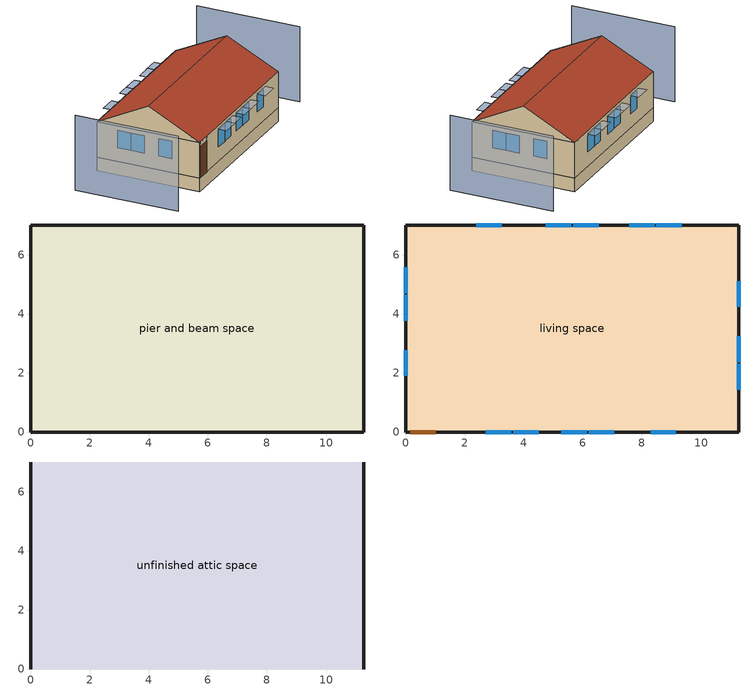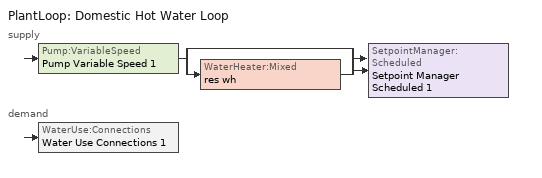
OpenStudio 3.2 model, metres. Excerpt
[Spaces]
pier and beam space
 floor foundation (FloorFndGrndUnfinSlab): 0,0 0,7.01 11.28,7.01 11.28,0 z0
 wall outside (WallExtUninsUnfin): 0,7.01 0,0 11.28,0 11.28,7.01 0,7.01 z0:0.91
living space
 floor to pier and beam space (FloorPBInsFin Reversed): 0,0 0,7.01 11.28,7.01 11.28,0 z0.91
 wall outside (WallExtInsFin): 0,7.01 0,0 0.13,0 1.05,0 11.28,0 11.28,7.01 0,7.01 z0.91:3.35
 window (WindowConstruction): 2.71,0 3.58,0 / 3.64,0 4.5,0 / 5.27,0 6.13,0 / 6.19,0 7.06,0 / 8.29,0 9.15,0 / 9.35,7.01 8.49,7.01 / 8.43,7.01 7.57,7.01 / 6.53,7.01 5.67,7.01 / 5.61,7.01 4.75,7.01 / 3.25,7.01 2.39,7.01 z1.9:3.05; 0,5.58 0,4.7 / 0,4.64 0,3.77 / 0,2.78 0,1.9 / 11.28,1.43 11.28,2.31 / 11.28,2.37 11.28,3.24 / 11.28,4.24 11.28,5.11 z1.88:3.05
 door (Door): 0.15,0 1.02,0 z0.91:3.05
unfinished attic space
 floor to living space (FloorFinInsUnfinAttic): 0,7.01 11.28,7.01 11.28,0 0,0 z3.35
 wall outside (WallExtUninsUnfin): 0,3.51,5.11 0,7.01,3.35 0,0,3.35; 11.28,3.51,5.11 11.28,0,3.35 11.28,7.01,3.35
 roof outside (RoofUnfinInsExt): 11.28,3.51,5.11 0,3.51,5.11 0,0,3.35 11.28,0,3.35; 0,3.51,5.11 11.28,3.51,5.11 11.28,7.01,3.35 0,7.01,3.35
shading: -3.05,7.01 -3.05,0 / 14.33,0 14.33,7.01 z0:5.11; 11.28,2.46 11.28,1.28 11.89,1.28 11.89,2.46 z3.2; 7.21,0 6.04,0 6.04,-0.61 7.21,-0.61 z3.2; 3.73,0 2.56,0 2.56,-0.61 3.73,-0.61 z3.2; 5.52,7.01 6.68,7.01 6.68,7.62 5.52,7.62 z3.2; 0,1.75 0,2.93 -0.61,2.93 -0.61,1.75 z3.2; 4.65,0 3.48,0 3.48,-0.61 4.65,-0.61 z3.2; 7.41,7.01 8.58,7.01 8.58,7.62 7.41,7.62 z3.2; 6.29,0 5.12,0 5.12,-0.61 6.29,-0.61 z3.2; 11.28,5.26 11.28,4.08 11.89,4.08 11.89,5.26 z3.2; 9.3,0 8.14,0 8.14,-0.61 9.3,-0.61 z3.2; 0,3.61 0,4.8 -0.61,4.8 -0.61,3.61 z3.2; 8.34,7.01 9.5,7.01 9.5,7.62 8.34,7.62 z3.2; 11.28,3.4 11.28,2.21 11.89,2.21 11.89,3.4 z3.2; 4.59,7.01 5.76,7.01 5.76,7.62 4.59,7.62 z3.2; 2.24,7.01 3.4,7.01 3.4,7.62 2.24,7.62 z3.2; 0,4.55 0,5.73 -0.61,5.73 -0.61,4.55 z3.2
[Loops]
PlantLoop 'Domestic Hot Water Loop'
 supply: Pump:VariableSpeed 'Pump Variable Speed 1' > split
  | bypass
  | WaterHeater:Mixed 'res wh'
  join > SetpointManager:Scheduled 'Setpoint Manager Scheduled 1'
 demand: WaterUse:Connections 'Water Use Connections 1'
[Site]
Denver Intl Ap_CO_USA: Latitude {deg}=39.83; Longitude {deg}=-104.65; Time Zone {hr}=-7; Elevation {m}=1650; Terrain=Suburbs
[ClimateZones]
Climate Zone Institution Name 1=Building America; Climate Zone Document Year 1=0; Climate Zone Value 1=Cold
[Site:WaterMainsTemperature]
Calculation Method=Correlation; Annual Average Outdoor Air Temperature {C}=10.8753; Maximum Difference In Monthly Average Outdoor Air Temperatures {deltaC}=23.1524
[Site:GroundTemperature:Deep]
10.8753, 10.8753, 10.8753, 10.8753, 10.8753, 10.8753, 10.8753, 10.8753, 10.8753, 10.8753, 10.8753, 10.8753
[Building]
Building 1: North Axis {deg}=22.5; Standards Number of Stories=1; Standards Number of Above Ground Stories=1; Standards Building Type=singlefamilydetached; Standards Number of Living Units=1
[Material] Roughness=Rough
Name | Thickness {m} | Conductivity {W/m-K} | Density {kg/m3} | Specific Heat {J/kg-K} | Thermal Absorptance | Solar Absorptance | Visible Absorptance
Drywall 0.5 in. | 0.0127 | 0.160291 | 801 | 837.4 | 0.9 | 0.5 | 0.1
FloorUATrussandIns | 0.0889 | 0.0436674 | 50.7834 | 1165.1 | 0.9 | 0.5 | 0.9
FloorUAAdditionalCeilingIns | 0.12827 | 0.0411113 | 16.02 | 1046.75
Asphalt Shingles, Medium | 0.009525 | 0.162714 | 1121.4 | 1465.45 | 0.91 | 0.85 | 0.85
RoofSheathing | 0.01905 | 0.115458 | 512.64 | 1214.23 | 0.82 | 0.3 | 0.3
RoofUARoofIns | 0.18415 | 8.02397 | 37.0049 | 1207.88 | 0.91 | 0.85 | 0.91
FloorIns | 0.1397 | 0.0489548 | 106.365 | 1151.69 | 0.82 | 0.3 | 0.3
Wood Floor | 0.015875 | 0.115458 | 544.68 | 1214.23
Floor Covering | 0.0127 | 0.0433444 | 54.468 | 1339.84 | 0.9 | 0.9
FootingMaterial | 0.2032 | 1.803125 | 2242.8 | 837.4 | 0.9
Concrete 4.0 in. | 0.1016 | 1.803125 | 2242.8 | 837.4 | 0.9
Vinyl, Light | 0.009525 | 0.089435 | 177.822 | 1046.75 | 0.9 | 0.3 | 0.3
WallSheathing | 0.0127 | 0.115458 | 512.64 | 1214.23 | 0.82 | 0.3 | 0.3
WallStudAndCavity | 0.0889 | 0.054245 | 162.403 | 1178.92 | 0.9 | 0.3 | 0.9
WallStudAndCavity 1 | 0.0889 | 0.393744 | 83.0341 | 1211.67 | 0.9 | 0.3 | 0.9
WallStudAndCavity 2 | 0.0889 | 0.397942 | 83.0341 | 1211.67 | 0.82 | 0.3 | 0.3
res furniture material living space | 0.1524 | 0.115458 | 640.8 | 1214.23 | 0.9 | 0.6 | 0.1
DoorMaterial | 0.04445 | 0.0612267 | 512.64 | 1214.23 | 0.82 | 0.3 | 0.3
[Construction]
FloorFinInsUnfinAttic: Drywall 0.5 in., FloorUATrussandIns, FloorUAAdditionalCeilingIns
RoofUnfinInsExt: Asphalt Shingles, Medium, RoofSheathing, RoofUARoofIns
FloorPBInsFin Reversed: Floor Covering, Wood Floor, RoofSheathing, FloorIns
FootingConstruction: FootingMaterial
FloorFndGrndUnfinSlab: Concrete 4.0 in.
WallExtInsFin: Vinyl, Light, WallSheathing, WallStudAndCavity, Drywall 0.5 in.
WallExtUninsUnfin: Vinyl, Light, WallSheathing, WallStudAndCavity 1
WallIntFinUninsFin: WallStudAndCavity 2, Drywall 0.5 in.
res furniture construction living space: res furniture material living space
WindowConstruction: WindowMaterial
Door: DoorMaterial
[WindowMaterial:Shade]
CoolingShade: Solar Transmittance=0.999; Solar Reflectance=0.00099; Visible Transmittance=0.999; Visible Reflectance=0.00099; Thermal Hemispherical Emissivity=1e-05; Thermal Transmittance=0.999; Thickness {m}=0.0001; Conductivity {W/m-K}=10000; Shade to Glass Distance {m}=0.001; Top Opening Multiplier=0; Bottom Opening Multiplier=0; Left-Side Opening Multiplier=0; Right-Side Opening Multiplier=0; Airflow Permeability=0
[WindowMaterial:SimpleGlazingSystem]
WindowMaterial: U-Factor {W/m2-K}=2.10086; Solar Heat Gain Coefficient=0.21
[ThermalZone] Use Ideal Air Loads=No
living zone; unfinished attic zone; pier and beam zone
[Sizing:Zone] Zone Cooling Design Supply Air Temperature Input Method=SupplyAirTemperature; Zone Cooling Design Supply Air Temperature {C}=14; Zone Cooling Design Supply Air Temperature Difference {deltaC}=11.11; Zone Heating Design Supply Air Temperature Input Method=SupplyAirTemperature; Zone Heating Design Supply Air Temperature {C}=40; Zone Heating Design Supply Air Temperature Difference {deltaC}=11.11; Zone Cooling Design Supply Air Humidity Ratio {kg-H2O/kg-air}=0.0085; Zone Heating Design Supply Air Humidity Ratio {kg-H2O/kg-air}=0.008; Cooling Design Air Flow Method=DesignDay; Heating Design Air Flow Method=DesignDay; Account for Dedicated Outdoor Air System=No; Dedicated Outdoor Air System Control Strategy=NeutralSupplyAir; Dedicated Outdoor Air Low Setpoint Temperature for Design {C}=autosize; Dedicated Outdoor Air High Setpoint Temperature for Design {C}=autosize
living zone; unfinished attic zone; pier and beam zone
[Space]
Name | Space Type | Thermal Zone | Building Unit
living space | Space Type 1 | living zone | unit 1
unfinished attic space | Space Type 2 | unfinished attic zone
pier and beam space | Space Type 3 | pier and beam zone
[SpaceType]
Name | Standards Space Type
Space Type 1 | living
Space Type 2 | unfinished attic
Space Type 3 | pier and beam
[BuildingUnit]
unit 1: Building Unit Type=Residential
[External:File]
8760.csv: File=8760.csv
[People:Definition]
res occupants|living space: Number of People Calculation Method=People; Number of People {people}=2.64; Fraction Radiant=0.319734; Sensible Heat Fraction=0.573; Carbon Dioxide Generation Rate {m3/s-W}=0; Enable ASHRAE 55 Comfort Warnings=No; Mean Radiant Temperature Calculation Type=ZoneAveraged
[People]
res occupants|living space: People Definition=res occupants|living space; Space or SpaceType=living space; Number of People Schedule=occupants; Activity Level Schedule=res occupants activity schedule; Multiplier=1
[Foundation:Kiva]
Foundation Kiva 1: Wall Height Above Grade {m}=0.2032; Wall Depth Below Slab {m}=0.2032; Footing Wall Construction=FootingConstruction
[Foundation:Kiva:Settings]
Soil Conductivity {W/m-K}=1.731; Soil Density {kg/m3}=1842.3; Soil Specific Heat {J/kg-K}=418.7; Ground Solar Absorptivity=0.9; Ground Thermal Absorptivity=0.9; Ground Surface Roughness {m}=0.03; Far-Field Width {m}=40; Deep-Ground Boundary Condition=ZeroFlux; Deep-Ground Depth {m}=40; Minimum Cell Dimension {m}=0.02; Maximum Cell Growth Coefficient=1.5; Simulation Timestep=Hourly
[SurfaceProperty:ExposedFoundationPerimeter]
Surface 12: Exposed Perimeter Calculation Method=TotalExposedPerimeter; Total Exposed Perimeter {m}=36.576
[InternalMass:Definition] Design Level Calculation Method=SurfaceArea
Name | Construction | Surface Area {m2}
living space Partition | WallIntFinUninsFin | 79.0605
res furniture mass living space | res furniture construction living space | 31.6242
[InternalMass] Space or SpaceType=living space; Multiplier=1
Name | Internal Mass Definition
living space Partition | living space Partition
res furniture mass living space | res furniture mass living space
[ShadingControl]
WindowShadingControl: Shading Type=InteriorShade; Shading Device Material=CoolingShade; Shading Control Type=OnIfScheduleAllows; Schedule=Window shading schedule; Shading Control Is Scheduled=Yes; Multiple Surface Control Type=Sequential; Sub Surface Name 1=Surface 4 - Window 1; Sub Surface Name 2=Surface 5 - Window 4; Sub Surface Name 3=Surface 5 - Window 1; Sub Surface Name 4=Surface 3 - Window 3; Sub Surface Name 5=Surface 2 - Window 3; Sub Surface Name 6=Surface 5 - Window 2; Sub Surface Name 7=Surface 3 - Window 2; Sub Surface Name 8=Surface 5 - Window 3; Sub Surface Name 9=Surface 4 - Window 3; Sub Surface Name 10=Surface 5 - Window 5; Sub Surface Name 11=Surface 2 - Window 2; Sub Surface Name 12=Surface 3 - Window 1; Sub Surface Name 13=Surface 4 - Window 2; Sub Surface Name 14=Surface 3 - Window 4; Sub Surface Name 15=Surface 3 - Window 5; Sub Surface Name 16=Surface 2 - Window 1
[PlantLoop]
Domestic Hot Water Loop: Glycol Concentration=0; Maximum Loop Flow Rate {m3/s}=0.01; Plant Loop Volume {m3}=0.003; Load Distribution Scheme=Optimal
[Sizing:Plant]
Domestic Hot Water Loop: Loop Type=Heating; Design Loop Exit Temperature {C}=52.6667; Loop Design Temperature Difference {deltaC}=5.55556; Sizing Option=NonCoincident; Zone Timesteps in Averaging Window=1; Coincident Sizing Factor Mode=None
[Pump:VariableSpeed]
Pump Variable Speed 1: Rated Flow Rate {m3/s}=0.01; Rated Pump Head {Pa}=1; Rated Power Consumption {W}=0; Motor Efficiency=1; Fraction of Motor Inefficiencies to Fluid Stream=0; Coefficient 1 of the Part Load Performance Curve=0; Coefficient 2 of the Part Load Performance Curve=1; Coefficient 3 of the Part Load Performance Curve=0; Coefficient 4 of the Part Load Performance Curve=0; Pump Control Type=Intermittent; Skin Loss Radiative Fraction=0.5; Design Power Sizing Method=PowerPerFlowPerPressure; Design Electric Power per Unit Flow Rate {W/(m3/s)}=348701.1; Design Shaft Power per Unit Flow Rate per Unit Head {W-s/m3-Pa}=1.28205; Design Minimum Flow Rate Fraction=0
[SetpointManager:Scheduled]
Setpoint Manager Scheduled 1: Control Variable=Temperature; Schedule=dhw temp
[WaterHeater:Mixed]
res wh: Tank Volume {m3}=0.143846; Setpoint Temperature Schedule=WH Setpoint Temp; Deadband Temperature Difference {deltaC}=2; Maximum Temperature Limit {C}=99; Heater Control Type=Cycle; Heater Maximum Capacity {W}=11722.8; Heater Minimum Capacity {W}=0; Heater Fuel Type=NaturalGas; Heater Thermal Efficiency=0.773298; Off Cycle Parasitic Fuel Consumption Rate {W}=0; Off Cycle Parasitic Fuel Type=Electricity; Off Cycle Parasitic Heat Fraction to Tank=0; On Cycle Parasitic Fuel Consumption Rate {W}=0; On Cycle Parasitic Fuel Type=Electricity; On Cycle Parasitic Heat Fraction to Tank=0; Ambient Temperature Indicator=ThermalZone; Ambient Temperature Thermal Zone=living zone; Off Cycle Loss Coefficient to Ambient Temperature {W/K}=4.15693; Off Cycle Loss Fraction to Thermal Zone=0.64; On Cycle Loss Coefficient to Ambient Temperature {W/K}=4.15693; On Cycle Loss Fraction to Thermal Zone=1; Use Side Effectiveness=1; Source Side Effectiveness=1; Use Side Design Flow Rate {m3/s}=autosize; Source Side Design Flow Rate {m3/s}=autosize; Indirect Water Heating Recovery Time {hr}=1.5; Source Side Flow Control Mode=IndirectHeatPrimarySetpoint
[WaterHeater:Sizing]
res wh: Design Mode=PeakDraw; Time Storage Can Meet Peak Draw {hr}=0.538503; Time for Tank Recovery {hr}=0; Nominal Tank Volume for Autosizing Plant Connections {m3}=1
[WaterUse:Connections]
Water Use Connections 1: Drain Water Heat Exchanger Type=None; Drain Water Heat Exchanger Destination=Plant; Water Use Equipment Name 1=res shower; Water Use Equipment Name 2=res sink; Water Use Equipment Name 3=res bath; Water Use Equipment Name 4=res shower dist; Water Use Equipment Name 5=res sink dist; Water Use Equipment Name 6=res bath dist; Water Use Equipment Name 7=res dw; Water Use Equipment Name 8=res cw
[WaterUse:Equipment:Definition]
Name | Peak Flow Rate {m3/s} | Target Temperature Schedule
res shower | 0.0176332 | fixtures temperature schedule
res sink | 0.0157378 | fixtures temperature schedule
res bath | 0.00441644 | fixtures temperature schedule
res shower dist; res sink dist; res bath dist | 0 | fixtures temperature schedule
res dw | 0.00104011 | res dw temperature schedule
res cw | 0.00629939 | res cw temperature schedule
[WaterUse:Equipment] Space=living space
Name | Water Use Equipment Definition | Flow Rate Fraction Schedule
res shower | res shower | showers
res sink | res sink | sinks
res bath | res bath | baths
res shower dist | res shower dist | showers
res sink dist | res sink dist | sinks
res bath dist | res bath dist | baths
res dw | res dw | dishwasher
res cw | res cw | clothes_washer
[OtherEquipment:Definition] Design Level Calculation Method=EquipmentLevel
Name | Design Level {W} | Fraction Latent | Fraction Radiant | Fraction Lost
res shower | 507081 | 0.487197 | 0 | 0
res sink | 158036 | 0.312221 | 0 | 0
res bath | 65146.3 | 0 | 0 | 0
res hot water distribution | 99.0622 | 0 | 0 | 0
res range gas | 373.944 | 0.2 | 0.18 | 0.5
res cd gas | 195439 | 0.05 | 0.06 | 0.85
[OtherEquipment] Space or SpaceType=living space
Name | Other Equipment Definition | Schedule | Fuel Type
res shower | res shower | showers
res sink | res sink | sinks
res bath | res bath | baths
res hot water distribution | res hot water distribution | res hot water distribution schedule
res range gas | res range gas | cooking_range | NaturalGas
res cd gas | res cd gas | clothes_dryer | NaturalGas
[ElectricEquipment:Definition] Design Level Calculation Method=EquipmentLevel
Name | Design Level {W} | Fraction Latent | Fraction Radiant | Fraction Lost
res ceil fan non benchmark equip | 0 | 0 | 0.558 | 0.07
res ceil fan benchmark|living space | 27.2868 | 0 | 0.558 | 0.07
res refrig | 65.0889 | 0 | 0 | 0
res range electric | 35.8746 | 0.3 | 0.24 | 0.3
res dw | 136388 | 0.15 | 0.36 | 0.25
res cw | 70491.5 | 0 | 0.48 | 0.2
res cd electric | 14710.5 | 0 | 0.6 | 0
res misc plug loads|living space | 399.832 | 0.021 | 0.558 | 0.049
res infil_1 house fan; res infil_1 range fan; res infil_1 bath fan | 0 | 0 | 0 | 1
[ElectricEquipment] Space or SpaceType=living space
Name | Electric Equipment Definition | Schedule
res ceil fan non benchmark equip | res ceil fan non benchmark equip | res ceil fan master
res ceil fan benchmark|living space | res ceil fan benchmark|living space | ceiling_fan
res refrig | res refrig | res refrig schedule
res range electric | res range electric | cooking_range
res dw | res dw | dishwasher_power
res cw | res cw | clothes_washer_power
res cd electric | res cd electric | clothes_dryer
res misc plug loads|living space | res misc plug loads|living space | plug_loads
res infil_1 house fan | res infil_1 house fan | Always On Discrete
res infil_1 range fan | res infil_1 range fan | Always On Discrete
res infil_1 bath fan | res infil_1 bath fan | Always On Discrete
[EnergyManagementSystem:Sensor]
Name | Output Variable or Output Meter Index Key | Output Variable or Output Meter
res_ceil_fan_sched_val_sensor | res ceil fan schedule | Schedule Value
res_ceil_fan_tin_sensor; res_af_1_tin_s | living zone | Zone Mean Air Temperature
res_nv_pb_s |  | Site Outdoor Air Barometric Pressure
res_af_vw_s |  | Site Wind Speed
res_nv_wt_s |  | Site Outdoor Air Humidity Ratio
res_af_1_tt_s | living zone | Zone Outdoor Air Drybulb Temperature
res_nv_1_nva_s | res nv_1 avail schedule | Schedule Value
res_nv_1_sp_s | res nv_1 temp schedule | Schedule Value
res_infil_1_range_sch_s | res mv_1 range exhaust schedule | Schedule Value
res_infil_1_bath_sch_s | res mv_1 bath exhaust schedule | Schedule Value
res_infil_1_dryer_sch_s | clothes_dryer_exhaust | Schedule Value
res_infil_1_wh_sch_s | Always On Discrete | Schedule Value
[EnergyManagementSystem:Actuator]
Name | Actuated Component | Actuated Component Type | Actuated Component Control Type
res_ceil_fan_sched_override | res ceil fan master | Schedule:Constant | Schedule Value
res_nv_1_flow_act | res nv_1 flow | Zone Infiltration | Air Exchange Flow Rate
res_infil_1_house_fan_act | res infil_1 house fan | ElectricEquipment | Electricity Rate
res_infil_1_range_fan_act | res infil_1 range fan | ElectricEquipment | Electricity Rate
res_infil_1_bath_fan_act | res infil_1 bath fan | ElectricEquipment | Electricity Rate
res_infil_1_flow_act | res infil_1 flow | Zone Infiltration | Air Exchange Flow Rate
[EnergyManagementSystem:Program]
res_ceil_fan_schedule_program: If res_ceil_fan_sched_val_sensor == 0; Set res_ceil_fan_sched_override = 0; ElseIf res_ceil_fan_tin_sensor < 24.389; Set res_ceil_fan_sched_override = 0; Else; Set res_ceil_fan_sched_override = 1; EndIf
res_nv_1_program: Set Tdiff = res_af_1_tin_s-res_af_1_tt_s; Set dT = (@Abs Tdiff); Set pt = (@RhFnTdbWPb res_af_1_tt_s res_nv_wt_s res_nv_pb_s); Set NVA = 6357.24306314908; Set Cs = 8.963020389461627e-05; Set Cw = 7.221152643204678e-05; Set MNV = 1.0710060644352002; Set MHR = 0.0115; Set MRH = 0.7; Set temp1 = (res_nv_1_nva_s*NVA); Set SGNV = temp1*((((Cs*dT)+(Cw*(res_af_vw_s^2)))^0.5)/1000); If (res_nv_wt_s<MHR) && (pt<MRH) && (res_af_1_tin_s>res_nv_1_sp_s); Set temp2 = (res_af_1_tin_s-res_nv_1_sp_s); Set NVadj1 = temp2/(res_af_1_tin_s-res_af_1_tt_s); Set NVadj2 = (@Min NVadj1 1); Set NVadj3 = (@Max NVadj2 0); Set NVadj = SGNV*NVadj3; Set res_nv_1_flow_act = (@Min NVadj MNV); Else; Set res_nv_1_flow_act = 0; EndIf
res_infil_1_program: Set p_m = 0.14; Set p_s = 0.22; Set s_m = 270; Set s_s = 370; Set z_m = 9.99744; Set z_s = 2.4384; Set f_t = (((s_m/z_m)^p_m)*((z_s/s_s)^p_s)); Set Tdiff = res_af_1_tin_s-res_af_1_tt_s; Set dT = @Abs Tdiff; Set c = 0.0296; Set Cs = 0.0623; Set Cw = 0.1089; Set n = 0.67; Set sft = (f_t*0.7000000000000001); Set temp1 = ((c*Cw)*((sft*res_af_vw_s)^(2*n)))^2; Set Qn = (((c*Cs*(dT^n))^2)+temp1)^0.5; Set Tdiff = res_af_1_tin_s-res_af_1_tt_s; Set dT = @Abs Tdiff; Set QWHV = res_infil_1_wh_sch_s*0.0182; Set Qrange = res_infil_1_range_sch_s*0.0472; Set Qdryer = res_infil_1_dryer_sch_s*0.0472; Set Qbath = res_infil_1_bath_sch_s*0.0472; Set QhpwhOut = 0; Set QhpwhIn = 0; Set QductsOut = 0; Set QductsIn = 0; Set Qout = QWHV+Qrange+Qbath+Qdryer+QhpwhOut+QductsOut; Set Qin = QhpwhIn+QductsIn; Set Qu = (@Abs (Qout-Qin)); Set Qb = (@Min Qout Qin); Set faneff_wh = 0.9438948864000002; Set res_infil_1_house_fan_act = (QWHV*300)/faneff_wh*1; Set faneff_sp = 0.4719474432000001; Set res_infil_1_range_fan_act = (Qrange*300)/faneff_sp; Set res_infil_1_bath_fan_act = (Qbath*300)/faneff_sp; Set Q_acctd_for_elsewhere = QhpwhOut+QhpwhIn+QductsOut+QductsIn; Set res_infil_1_flow_act = (((Qu^2)+(Qn^2))^0.5)-Q_acctd_for_elsewhere; Set res_infil_1_flow_act = (@Max res_infil_1_flow_act 0)
[EnergyManagementSystem:ProgramCallingManager]
res ceil fan program calling manager: BeginTimestepBeforePredictor; res_ceil_fan_schedule_program
res af_1 program calling manager: BeginTimestepBeforePredictor; res_infil_1_program; res_nv_1_program
[Lights:Definition]
res lighting interior living space: Design Level Calculation Method=LightingLevel; Lighting Level {W}=284.644; Fraction Radiant=0.6; Fraction Visible=0.2; Return Air Fraction=0
[Lights]
res lighting interior living space: Lights Definition=res lighting interior living space; Space or SpaceType=living space; Schedule=lighting_interior; Fraction Replaceable=1
[Exterior:Lights:Definition]
res lighting exterior: Design Level {W}=32.3059
[Exterior:Lights]
res lighting exterior: Exterior Lights Definition=res lighting exterior; Schedule=lighting_exterior
[SpaceInfiltration:DesignFlowRate] Schedule=Always On Discrete
Name | Space or SpaceType | Design Flow Rate Calculation Method | Air Changes per Hour {1/hr} | Constant Term Coefficient | Temperature Term Coefficient | Velocity Term Coefficient | Velocity Squared Term Coefficient | Design Flow Rate {m3/s}
res infil|pier and beam space | pier and beam space | AirChanges/Hour | 100 | 1 | 0 | 0 | 0
res nv_1 flow; res infil_1 flow | living space | Flow/Space |  |  |  |  |  | 0
[SpaceInfiltration:EffectiveLeakageArea]
res infil|unfinished attic space: Space or SpaceType=unfinished attic space; Schedule=Always On Discrete; Effective Air Leakage Area {cm2}=2632.71; Stack Coefficient=0.000121797; Wind Coefficient=3.53626e-05
[Schedule:File] External File=8760.csv; Rows to Skip at Top=1; Number of Hours of Data=8760; Minutes per Item=60
Name | Column Number
occupants | 1
showers | 12
sinks | 13
baths | 11
ceiling_fan | 14
cooking_range | 2
dishwasher | 10
dishwasher_power | 17
clothes_washer | 8
clothes_washer_power | 16
clothes_dryer | 9
lighting_interior | 4
lighting_exterior | 5
plug_loads | 3
clothes_dryer_exhaust | 15
[Schedule:Constant]
Name | Value
res occupants activity schedule | 112.539
dhw temp; WH Setpoint Temp | 52.6667
fixtures temperature schedule | 43.3333
Always On Discrete; res ceil fan master | 1
res dw temperature schedule; res cw temperature schedule | 52.666
[Schedule:Ruleset]
Name | Default Day Schedule | Summer Design Day Schedule | Winter Design Day Schedule
Window shading schedule | Schedule Day 3
res hot water distribution schedule | Schedule Day 4
res ceil fan schedule | Schedule Day 5
res refrig schedule | Schedule Day 8 | res refrig schedule summer design | res refrig schedule winter design
res nv_1 temp schedule | Schedule Day 11
res nv_1 avail schedule | Schedule Day 12
res mv_1 range exhaust schedule | Schedule Day 15 | res mv_1 range exhaust schedule summer design | res mv_1 range exhaust schedule winter design
res mv_1 bath exhaust schedule | Schedule Day 16 | res mv_1 bath exhaust schedule summer design | res mv_1 bath exhaust schedule winter design
[Schedule:Day]
Schedule Day 3; Window shading schedule allday1; Window shading schedule allday2; Window shading schedule allday3; Window shading schedule allday4; Window shading schedule allday11; Window shading schedule allday12; Schedule Day 4; Schedule Day 5; Schedule Day 8; res refrig schedule winter design; Schedule Day 11; Schedule Day 12; Schedule Day 15; res mv_1 range exhaust schedule winter design; Schedule Day 16; res mv_1 bath exhaust schedule winter design: 24, 0, 0
Window shading schedule allday5; Window shading schedule allday6; Window shading schedule allday7; Window shading schedule allday8; Window shading schedule allday9; Window shading schedule allday10; res ceil fan schedule allday1; res ceil fan schedule allday2; res ceil fan schedule allday3; res ceil fan schedule allday4; res ceil fan schedule allday5; res ceil fan schedule allday6; res ceil fan schedule allday7; res ceil fan schedule allday8; res ceil fan schedule allday9; res ceil fan schedule allday10; res ceil fan schedule allday11; res ceil fan schedule allday12; res refrig schedule summer design; res mv_1 range exhaust schedule summer design; res mv_1 bath exhaust schedule summer design: 24, 0, 1
res hot water distribution schedule allday1; res hot water distribution schedule allday2; res hot water distribution schedule allday3; res hot water distribution schedule allday4; res hot water distribution schedule allday5; res hot water distribution schedule allday6; res hot water distribution schedule allday7; res hot water distribution schedule allday8; res hot water distribution schedule allday9; res hot water distribution schedule allday10; res hot water distribution schedule allday11; res hot water distribution schedule allday12: 1, 0, 0.078424, 2, 0, 0.0392749, 4, 0, 0.00981873, 5, 0, 0.0392749, 6, 0, 0.274547, 7, 0, 0.941213, 8, 0, 1, 9, 0, 0.960725, 10, 0, 0.843152, 11, 0, 0.764728, 12, 0, 0.60788, 13, 0, 0.529456, 15, 0, 0.470544, 16, 0, 0.411757, 17, 0, 0.548968, 18, 0, 0.725453, 19, 0, 0.86279, 20, 0, 0.823515, 21, 0, 0.745091, 22, 0, 0.60788, 23, 0, 0.529456, 24, 0, 0.294058
res refrig schedule allday1; res refrig schedule allday12: 1, 0, 0.610949, 2, 0, 0.595675, 3, 0, 0.580401, 4, 0, 0.565128, 6, 0, 0.549854, 7, 0, 0.580401, 8, 0, 0.610949, 10, 0, 0.626223, 12, 0, 0.610949, 15, 0, 0.641496, 16, 0, 0.626223, 17, 0, 0.672044, 18, 0, 0.733139, 19, 0, 0.763686, 20, 0, 0.733139, 21, 0, 0.717865, 22, 0, 0.702591, 23, 0, 0.672044, 24, 0, 0.626223
res refrig schedule allday2: 1, 0, 0.609489, 2, 0, 0.594252, 3, 0, 0.579015, 4, 0, 0.563777, 6, 0, 0.54854, 7, 0, 0.579015, 8, 0, 0.609489, 10, 0, 0.624726, 12, 0, 0.609489, 15, 0, 0.639964, 16, 0, 0.624726, 17, 0, 0.670438, 18, 0, 0.731387, 19, 0, 0.761861, 20, 0, 0.731387, 21, 0, 0.71615, 22, 0, 0.700912, 23, 0, 0.670438, 24, 0, 0.624726
res refrig schedule allday3; res refrig schedule allday4; res refrig schedule allday5: 1, 0, 0.791241, 2, 0, 0.77146, 3, 0, 0.751679, 4, 0, 0.731898, 6, 0, 0.712117, 7, 0, 0.751679, 8, 0, 0.791241, 10, 0, 0.811022, 12, 0, 0.791241, 15, 0, 0.830803, 16, 0, 0.811022, 17, 0, 0.870365, 18, 0, 0.949489, 19, 0, 0.989051, 20, 0, 0.949489, 21, 0, 0.929708, 22, 0, 0.909927, 23, 0, 0.870365, 24, 0, 0.811022
res refrig schedule allday6; res refrig schedule allday7; res refrig schedule allday8; res refrig schedule allday9: 1, 0, 0.8, 2, 0, 0.78, 3, 0, 0.76, 4, 0, 0.74, 6, 0, 0.72, 7, 0, 0.76, 8, 0, 0.8, 10, 0, 0.82, 12, 0, 0.8, 15, 0, 0.84, 16, 0, 0.82, 17, 0, 0.88, 18, 0, 0.96, 19, 0, 1, 20, 0, 0.96, 21, 0, 0.94, 22, 0, 0.92, 23, 0, 0.88, 24, 0, 0.82
res refrig schedule allday10: 1, 0, 0.679562, 2, 0, 0.662573, 3, 0, 0.645584, 4, 0, 0.628595, 6, 0, 0.611606, 7, 0, 0.645584, 8, 0, 0.679562, 10, 0, 0.696551, 12, 0, 0.679562, 15, 0, 0.71354, 16, 0, 0.696551, 17, 0, 0.747518, 18, 0, 0.815474, 19, 0, 0.849453, 20, 0, 0.815474, 21, 0, 0.798485, 22, 0, 0.781496, 23, 0, 0.747518, 24, 0, 0.696551
res refrig schedule allday11: 1, 0, 0.675182, 2, 0, 0.658303, 3, 0, 0.641423, 4, 0, 0.624544, 6, 0, 0.607664, 7, 0, 0.641423, 8, 0, 0.675182, 10, 0, 0.692062, 12, 0, 0.675182, 15, 0, 0.708942, 16, 0, 0.692062, 17, 0, 0.742701, 18, 0, 0.810219, 19, 0, 0.843978, 20, 0, 0.810219, 21, 0, 0.793339, 22, 0, 0.77646, 23, 0, 0.742701, 24, 0, 0.692062
res nv_1 temp schedule allday1; res nv_1 temp schedule allday2; res nv_1 temp schedule allday3; res nv_1 temp schedule allday4; res nv_1 temp schedule allday11; res nv_1 temp schedule allday12: 24, 0, 23.8889
res nv_1 temp schedule allday5; res nv_1 temp schedule allday6; res nv_1 temp schedule allday7; res nv_1 temp schedule allday8; res nv_1 temp schedule allday9; res nv_1 temp schedule allday10: 24, 0, 22.2222
res nv_1 availability schedule allday1 on; res nv_1 availability schedule allday1 on 1; res nv_1 availability schedule allday1 on 2; res nv_1 availability schedule allday1 on 3; res nv_1 availability schedule allday1 on 4; res nv_1 availability schedule allday1 on 5; res nv_1 availability schedule allday1 on 6; res nv_1 availability schedule allday1 on 7; res nv_1 availability schedule allday1 on 8; res nv_1 availability schedule allday1 on 9; res nv_1 availability schedule allday1 on 10; res nv_1 availability schedule allday1 on 11: 1, 0, 1, 2, 0, 1, 3, 0, 1, 4, 0, 1, 5, 0, 1, 6, 0, 1, 7, 0, 1, 8, 0, 1, 9, 0, 1, 10, 0, 1, 11, 0, 1, 12, 0, 1, 13, 0, 1, 14, 0, 1, 15, 0, 1, 16, 0, 1, 17, 0, 1, 18, 0, 1, 19, 0, 1, 20, 0, 1, 21, 0, 1, 22, 0, 1, 23, 0, 1, 24, 0, 1
res mv_1 range exhaust schedule allday1; res mv_1 range exhaust schedule allday2; res mv_1 range exhaust schedule allday3; res mv_1 range exhaust schedule allday4; res mv_1 range exhaust schedule allday5; res mv_1 range exhaust schedule allday6; res mv_1 range exhaust schedule allday7; res mv_1 range exhaust schedule allday8; res mv_1 range exhaust schedule allday9; res mv_1 range exhaust schedule allday10; res mv_1 range exhaust schedule allday11; res mv_1 range exhaust schedule allday12: 15, 0, 0, 16, 0, 1, 24, 0, 0
res mv_1 bath exhaust schedule allday1; res mv_1 bath exhaust schedule allday2; res mv_1 bath exhaust schedule allday3; res mv_1 bath exhaust schedule allday4; res mv_1 bath exhaust schedule allday5; res mv_1 bath exhaust schedule allday6; res mv_1 bath exhaust schedule allday7; res mv_1 bath exhaust schedule allday8; res mv_1 bath exhaust schedule allday9; res mv_1 bath exhaust schedule allday10; res mv_1 bath exhaust schedule allday11; res mv_1 bath exhaust schedule allday12: 4, 0, 0, 5, 0, 1, 24, 0, 0
[Schedule:Rule] Apply Monday=Yes; Apply Wednesday=Yes; Apply Friday=Yes; Date Specification Type=DateRange; Start Day=1
Name | Schedule Ruleset | Rule Order | Day Schedule | Apply Sunday | Apply Tuesday | Apply Thursday | Apply Saturday | Start Month | End Month | End Day
Window shading schedule allday rule1 | Window shading schedule | 11 | Window shading schedule allday1 | Yes | Yes | Yes | Yes | 1 | 1 | 31
Window shading schedule allday rule2 | Window shading schedule | 10 | Window shading schedule allday2 | Yes | Yes | Yes | Yes | 2 | 2 | 28
Window shading schedule allday rule3 | Window shading schedule | 9 | Window shading schedule allday3 | Yes | Yes | Yes | Yes | 3 | 3 | 31
Window shading schedule allday rule4 | Window shading schedule | 8 | Window shading schedule allday4 | Yes | Yes | Yes | Yes | 4 | 4 | 30
Window shading schedule allday rule5 | Window shading schedule | 7 | Window shading schedule allday5 | Yes | Yes | Yes | Yes | 5 | 5 | 31
Window shading schedule allday rule6 | Window shading schedule | 6 | Window shading schedule allday6 | Yes | Yes | Yes | Yes | 6 | 6 | 30
Window shading schedule allday rule7 | Window shading schedule | 5 | Window shading schedule allday7 | Yes | Yes | Yes | Yes | 7 | 7 | 31
Window shading schedule allday rule8 | Window shading schedule | 4 | Window shading schedule allday8 | Yes | Yes | Yes | Yes | 8 | 8 | 31
Window shading schedule allday rule9 | Window shading schedule | 3 | Window shading schedule allday9 | Yes | Yes | Yes | Yes | 9 | 9 | 30
Window shading schedule allday rule10 | Window shading schedule | 2 | Window shading schedule allday10 | Yes | Yes | Yes | Yes | 10 | 10 | 31
Window shading schedule allday rule11 | Window shading schedule | 1 | Window shading schedule allday11 | Yes | Yes | Yes | Yes | 11 | 11 | 30
Window shading schedule allday rule12 | Window shading schedule | 0 | Window shading schedule allday12 | Yes | Yes | Yes | Yes | 12 | 12 | 31
res hot water distribution schedule allday rule1 | res hot water distribution schedule | 11 | res hot water distribution schedule allday1 | Yes | Yes | Yes | Yes | 1 | 1 | 31
res hot water distribution schedule allday rule2 | res hot water distribution schedule | 10 | res hot water distribution schedule allday2 | Yes | Yes | Yes | Yes | 2 | 2 | 28
res hot water distribution schedule allday rule3 | res hot water distribution schedule | 9 | res hot water distribution schedule allday3 | Yes | Yes | Yes | Yes | 3 | 3 | 31
res hot water distribution schedule allday rule4 | res hot water distribution schedule | 8 | res hot water distribution schedule allday4 | Yes | Yes | Yes | Yes | 4 | 4 | 30
res hot water distribution schedule allday rule5 | res hot water distribution schedule | 7 | res hot water distribution schedule allday5 | Yes | Yes | Yes | Yes | 5 | 5 | 31
res hot water distribution schedule allday rule6 | res hot water distribution schedule | 6 | res hot water distribution schedule allday6 | Yes | Yes | Yes | Yes | 6 | 6 | 30
res hot water distribution schedule allday rule7 | res hot water distribution schedule | 5 | res hot water distribution schedule allday7 | Yes | Yes | Yes | Yes | 7 | 7 | 31
res hot water distribution schedule allday rule8 | res hot water distribution schedule | 4 | res hot water distribution schedule allday8 | Yes | Yes | Yes | Yes | 8 | 8 | 31
res hot water distribution schedule allday rule9 | res hot water distribution schedule | 3 | res hot water distribution schedule allday9 | Yes | Yes | Yes | Yes | 9 | 9 | 30
res hot water distribution schedule allday rule10 | res hot water distribution schedule | 2 | res hot water distribution schedule allday10 | Yes | Yes | Yes | Yes | 10 | 10 | 31
res hot water distribution schedule allday rule11 | res hot water distribution schedule | 1 | res hot water distribution schedule allday11 | Yes | Yes | Yes | Yes | 11 | 11 | 30
res hot water distribution schedule allday rule12 | res hot water distribution schedule | 0 | res hot water distribution schedule allday12 | Yes | Yes | Yes | Yes | 12 | 12 | 31
res ceil fan schedule allday rule1 | res ceil fan schedule | 11 | res ceil fan schedule allday1 | Yes | Yes | Yes | Yes | 1 | 1 | 31
res ceil fan schedule allday rule2 | res ceil fan schedule | 10 | res ceil fan schedule allday2 | Yes | Yes | Yes | Yes | 2 | 2 | 28
res ceil fan schedule allday rule3 | res ceil fan schedule | 9 | res ceil fan schedule allday3 | Yes | Yes | Yes | Yes | 3 | 3 | 31
res ceil fan schedule allday rule4 | res ceil fan schedule | 8 | res ceil fan schedule allday4 | Yes | Yes | Yes | Yes | 4 | 4 | 30
res ceil fan schedule allday rule5 | res ceil fan schedule | 7 | res ceil fan schedule allday5 | Yes | Yes | Yes | Yes | 5 | 5 | 31
res ceil fan schedule allday rule6 | res ceil fan schedule | 6 | res ceil fan schedule allday6 | Yes | Yes | Yes | Yes | 6 | 6 | 30
res ceil fan schedule allday rule7 | res ceil fan schedule | 5 | res ceil fan schedule allday7 | Yes | Yes | Yes | Yes | 7 | 7 | 31
res ceil fan schedule allday rule8 | res ceil fan schedule | 4 | res ceil fan schedule allday8 | Yes | Yes | Yes | Yes | 8 | 8 | 31
res ceil fan schedule allday rule9 | res ceil fan schedule | 3 | res ceil fan schedule allday9 | Yes | Yes | Yes | Yes | 9 | 9 | 30
res ceil fan schedule allday rule10 | res ceil fan schedule | 2 | res ceil fan schedule allday10 | Yes | Yes | Yes | Yes | 10 | 10 | 31
res ceil fan schedule allday rule11 | res ceil fan schedule | 1 | res ceil fan schedule allday11 | Yes | Yes | Yes | Yes | 11 | 11 | 30
res ceil fan schedule allday rule12 | res ceil fan schedule | 0 | res ceil fan schedule allday12 | Yes | Yes | Yes | Yes | 12 | 12 | 31
res refrig schedule allday rule1 | res refrig schedule | 11 | res refrig schedule allday1 | Yes | Yes | Yes | Yes | 1 | 1 | 31
res refrig schedule allday rule2 | res refrig schedule | 10 | res refrig schedule allday2 | Yes | Yes | Yes | Yes | 2 | 2 | 28
res refrig schedule allday rule3 | res refrig schedule | 9 | res refrig schedule allday3 | Yes | Yes | Yes | Yes | 3 | 3 | 31
res refrig schedule allday rule4 | res refrig schedule | 8 | res refrig schedule allday4 | Yes | Yes | Yes | Yes | 4 | 4 | 30
res refrig schedule allday rule5 | res refrig schedule | 7 | res refrig schedule allday5 | Yes | Yes | Yes | Yes | 5 | 5 | 31
res refrig schedule allday rule6 | res refrig schedule | 6 | res refrig schedule allday6 | Yes | Yes | Yes | Yes | 6 | 6 | 30
res refrig schedule allday rule7 | res refrig schedule | 5 | res refrig schedule allday7 | Yes | Yes | Yes | Yes | 7 | 7 | 31
res refrig schedule allday rule8 | res refrig schedule | 4 | res refrig schedule allday8 | Yes | Yes | Yes | Yes | 8 | 8 | 31
res refrig schedule allday rule9 | res refrig schedule | 3 | res refrig schedule allday9 | Yes | Yes | Yes | Yes | 9 | 9 | 30
res refrig schedule allday rule10 | res refrig schedule | 2 | res refrig schedule allday10 | Yes | Yes | Yes | Yes | 10 | 10 | 31
res refrig schedule allday rule11 | res refrig schedule | 1 | res refrig schedule allday11 | Yes | Yes | Yes | Yes | 11 | 11 | 30
res refrig schedule allday rule12 | res refrig schedule | 0 | res refrig schedule allday12 | Yes | Yes | Yes | Yes | 12 | 12 | 31
res nv_1 temp schedule allday rule1 | res nv_1 temp schedule | 11 | res nv_1 temp schedule allday1 | Yes | Yes | Yes | Yes | 1 | 1 | 31
res nv_1 temp schedule allday rule2 | res nv_1 temp schedule | 10 | res nv_1 temp schedule allday2 | Yes | Yes | Yes | Yes | 2 | 2 | 28
res nv_1 temp schedule allday rule3 | res nv_1 temp schedule | 9 | res nv_1 temp schedule allday3 | Yes | Yes | Yes | Yes | 3 | 3 | 31
res nv_1 temp schedule allday rule4 | res nv_1 temp schedule | 8 | res nv_1 temp schedule allday4 | Yes | Yes | Yes | Yes | 4 | 4 | 30
res nv_1 temp schedule allday rule5 | res nv_1 temp schedule | 7 | res nv_1 temp schedule allday5 | Yes | Yes | Yes | Yes | 5 | 5 | 31
res nv_1 temp schedule allday rule6 | res nv_1 temp schedule | 6 | res nv_1 temp schedule allday6 | Yes | Yes | Yes | Yes | 6 | 6 | 30
res nv_1 temp schedule allday rule7 | res nv_1 temp schedule | 5 | res nv_1 temp schedule allday7 | Yes | Yes | Yes | Yes | 7 | 7 | 31
res nv_1 temp schedule allday rule8 | res nv_1 temp schedule | 4 | res nv_1 temp schedule allday8 | Yes | Yes | Yes | Yes | 8 | 8 | 31
res nv_1 temp schedule allday rule9 | res nv_1 temp schedule | 3 | res nv_1 temp schedule allday9 | Yes | Yes | Yes | Yes | 9 | 9 | 30
res nv_1 temp schedule allday rule10 | res nv_1 temp schedule | 2 | res nv_1 temp schedule allday10 | Yes | Yes | Yes | Yes | 10 | 10 | 31
res nv_1 temp schedule allday rule11 | res nv_1 temp schedule | 1 | res nv_1 temp schedule allday11 | Yes | Yes | Yes | Yes | 11 | 11 | 30
res nv_1 temp schedule allday rule12 | res nv_1 temp schedule | 0 | res nv_1 temp schedule allday12 | Yes | Yes | Yes | Yes | 12 | 12 | 31
res nv_1 availability schedule allday ruleset1 on | res nv_1 avail schedule | 11 | res nv_1 availability schedule allday1 on |  |  |  |  | 1 | 1 | 31
res nv_1 availability schedule allday ruleset2 on | res nv_1 avail schedule | 10 | res nv_1 availability schedule allday1 on 1 |  |  |  |  | 2 | 2 | 28
res nv_1 availability schedule allday ruleset3 on | res nv_1 avail schedule | 9 | res nv_1 availability schedule allday1 on 2 |  |  |  |  | 3 | 3 | 31
res nv_1 availability schedule allday ruleset4 on | res nv_1 avail schedule | 8 | res nv_1 availability schedule allday1 on 3 |  |  |  |  | 4 | 4 | 30
res nv_1 availability schedule allday ruleset5 on | res nv_1 avail schedule | 7 | res nv_1 availability schedule allday1 on 4 |  |  |  |  | 5 | 5 | 31
res nv_1 availability schedule allday ruleset6 on | res nv_1 avail schedule | 6 | res nv_1 availability schedule allday1 on 5 |  |  |  |  | 6 | 6 | 30
res nv_1 availability schedule allday ruleset7 on | res nv_1 avail schedule | 5 | res nv_1 availability schedule allday1 on 6 |  |  |  |  | 7 | 7 | 31
res nv_1 availability schedule allday ruleset8 on | res nv_1 avail schedule | 4 | res nv_1 availability schedule allday1 on 7 |  |  |  |  | 8 | 8 | 31
res nv_1 availability schedule allday ruleset9 on | res nv_1 avail schedule | 3 | res nv_1 availability schedule allday1 on 8 |  |  |  |  | 9 | 9 | 30
res nv_1 availability schedule allday ruleset10 on | res nv_1 avail schedule | 2 | res nv_1 availability schedule allday1 on 9 |  |  |  |  | 10 | 10 | 31
res nv_1 availability schedule allday ruleset11 on | res nv_1 avail schedule | 1 | res nv_1 availability schedule allday1 on 10 |  |  |  |  | 11 | 11 | 30
res nv_1 availability schedule allday ruleset12 on | res nv_1 avail schedule | 0 | res nv_1 availability schedule allday1 on 11 |  |  |  |  | 12 | 12 | 31
res mv_1 range exhaust schedule allday rule1 | res mv_1 range exhaust schedule | 11 | res mv_1 range exhaust schedule allday1 | Yes | Yes | Yes | Yes | 1 | 1 | 31
res mv_1 range exhaust schedule allday rule2 | res mv_1 range exhaust schedule | 10 | res mv_1 range exhaust schedule allday2 | Yes | Yes | Yes | Yes | 2 | 2 | 28
res mv_1 range exhaust schedule allday rule3 | res mv_1 range exhaust schedule | 9 | res mv_1 range exhaust schedule allday3 | Yes | Yes | Yes | Yes | 3 | 3 | 31
res mv_1 range exhaust schedule allday rule4 | res mv_1 range exhaust schedule | 8 | res mv_1 range exhaust schedule allday4 | Yes | Yes | Yes | Yes | 4 | 4 | 30
res mv_1 range exhaust schedule allday rule5 | res mv_1 range exhaust schedule | 7 | res mv_1 range exhaust schedule allday5 | Yes | Yes | Yes | Yes | 5 | 5 | 31
res mv_1 range exhaust schedule allday rule6 | res mv_1 range exhaust schedule | 6 | res mv_1 range exhaust schedule allday6 | Yes | Yes | Yes | Yes | 6 | 6 | 30
res mv_1 range exhaust schedule allday rule7 | res mv_1 range exhaust schedule | 5 | res mv_1 range exhaust schedule allday7 | Yes | Yes | Yes | Yes | 7 | 7 | 31
res mv_1 range exhaust schedule allday rule8 | res mv_1 range exhaust schedule | 4 | res mv_1 range exhaust schedule allday8 | Yes | Yes | Yes | Yes | 8 | 8 | 31
res mv_1 range exhaust schedule allday rule9 | res mv_1 range exhaust schedule | 3 | res mv_1 range exhaust schedule allday9 | Yes | Yes | Yes | Yes | 9 | 9 | 30
res mv_1 range exhaust schedule allday rule10 | res mv_1 range exhaust schedule | 2 | res mv_1 range exhaust schedule allday10 | Yes | Yes | Yes | Yes | 10 | 10 | 31
res mv_1 range exhaust schedule allday rule11 | res mv_1 range exhaust schedule | 1 | res mv_1 range exhaust schedule allday11 | Yes | Yes | Yes | Yes | 11 | 11 | 30
res mv_1 range exhaust schedule allday rule12 | res mv_1 range exhaust schedule | 0 | res mv_1 range exhaust schedule allday12 | Yes | Yes | Yes | Yes | 12 | 12 | 31
res mv_1 bath exhaust schedule allday rule1 | res mv_1 bath exhaust schedule | 11 | res mv_1 bath exhaust schedule allday1 | Yes | Yes | Yes | Yes | 1 | 1 | 31
res mv_1 bath exhaust schedule allday rule2 | res mv_1 bath exhaust schedule | 10 | res mv_1 bath exhaust schedule allday2 | Yes | Yes | Yes | Yes | 2 | 2 | 28
res mv_1 bath exhaust schedule allday rule3 | res mv_1 bath exhaust schedule | 9 | res mv_1 bath exhaust schedule allday3 | Yes | Yes | Yes | Yes | 3 | 3 | 31
res mv_1 bath exhaust schedule allday rule4 | res mv_1 bath exhaust schedule | 8 | res mv_1 bath exhaust schedule allday4 | Yes | Yes | Yes | Yes | 4 | 4 | 30
res mv_1 bath exhaust schedule allday rule5 | res mv_1 bath exhaust schedule | 7 | res mv_1 bath exhaust schedule allday5 | Yes | Yes | Yes | Yes | 5 | 5 | 31
res mv_1 bath exhaust schedule allday rule6 | res mv_1 bath exhaust schedule | 6 | res mv_1 bath exhaust schedule allday6 | Yes | Yes | Yes | Yes | 6 | 6 | 30
res mv_1 bath exhaust schedule allday rule7 | res mv_1 bath exhaust schedule | 5 | res mv_1 bath exhaust schedule allday7 | Yes | Yes | Yes | Yes | 7 | 7 | 31
res mv_1 bath exhaust schedule allday rule8 | res mv_1 bath exhaust schedule | 4 | res mv_1 bath exhaust schedule allday8 | Yes | Yes | Yes | Yes | 8 | 8 | 31
res mv_1 bath exhaust schedule allday rule9 | res mv_1 bath exhaust schedule | 3 | res mv_1 bath exhaust schedule allday9 | Yes | Yes | Yes | Yes | 9 | 9 | 30
res mv_1 bath exhaust schedule allday rule10 | res mv_1 bath exhaust schedule | 2 | res mv_1 bath exhaust schedule allday10 | Yes | Yes | Yes | Yes | 10 | 10 | 31
res mv_1 bath exhaust schedule allday rule11 | res mv_1 bath exhaust schedule | 1 | res mv_1 bath exhaust schedule allday11 | Yes | Yes | Yes | Yes | 11 | 11 | 30
res mv_1 bath exhaust schedule allday rule12 | res mv_1 bath exhaust schedule | 0 | res mv_1 bath exhaust schedule allday12 | Yes | Yes | Yes | Yes | 12 | 12 | 31
